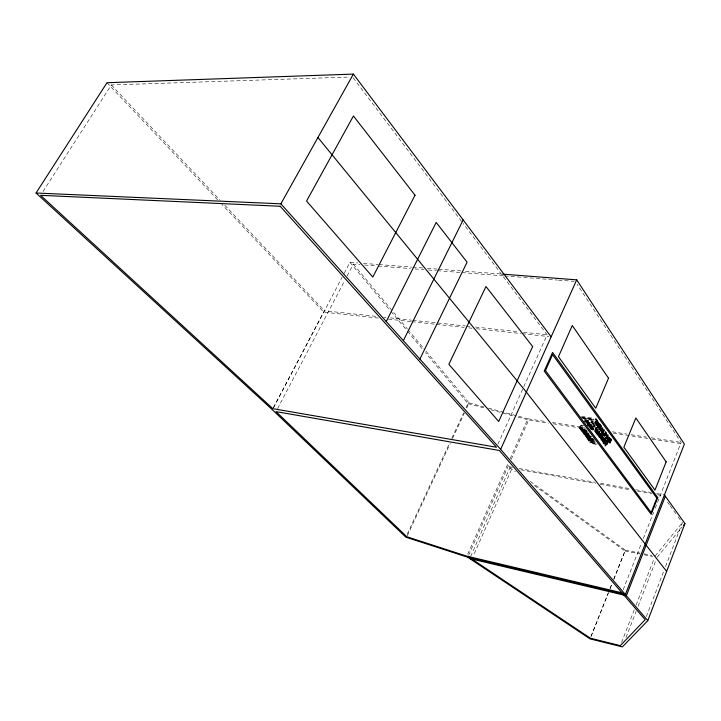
<?xml version="1.0" encoding="UTF-8"?>
<svg xmlns="http://www.w3.org/2000/svg" width="721" height="721" viewBox="0 0 721 721"><rect width="100%" height="100%" fill="white"/><g stroke="black" fill="none" stroke-linecap="round" stroke-linejoin="round"><path stroke-width="0.54" stroke-dasharray="3.6 2.7" d="M589.183 434.547L583.785 433.618L584.389 428.941L581.901 431.122L581.631 430.446L583.271 427.58L582.532 426.598L581.072 428.526L581.721 425.516C581.225 423.218 578.891 428.481 580.099 429.094L587.047 430.149M589.021 433.069C587.399 434.321 579.684 430.383 583.442 431.672L583.217 432.726L588.615 433.654M594.717 442.288L589.345 441.351L589.958 440.008L589.183 440.531L588.543 439.837L589.138 438.341L589.309 439.765L594.14 440.612M590.202 435.908L584.812 434.988L584.632 434.43L585.2 433.087L585.389 436.07L590.769 436.998M596.321 444.073L590.724 442.739L592.022 439.684L592.148 441.558L595.357 442.126M591.671 436.728L585.551 435.7L585.596 433.492L588.823 434.042M589.345 441.351C586.173 440.702 589.571 432.528 590.814 437.638L590.31 438.954L589.841 436.773L589.228 438.116L592.175 438.449L586.543 437.196L587.372 435.989L586.786 437.962L587.651 439.107L594.203 440.36M586.993 430.725L580.387 429.482L581.297 425.264L583.46 425.633M592.148 441.558L592.68 440.134L591.166 438.107C589.427 441.018 592.04 437.503 593.509 439.224M646.34 616.581L663.942 570.708M665.546 566.535L682.354 522.743L677.181 515.551M626.017 637.517L636.111 611.462M638.13 606.253L656.29 559.361M621.547 642.528L634.489 609.173M636.111 605L654.317 558.09M623.187 589.661L641.69 542.67M643.33 538.497L653.614 512.388M655.254 508.206L681.156 442.424L577.106 284.272M590.832 636.769L608.299 592.842M609.966 588.651L612.048 583.424M613.706 579.242L624.945 550.997L533.648 484.999M591.22 636.165L608.515 592.68M610.164 588.534L611.814 584.398M613.868 579.215L625.404 550.222L530.205 481.358M589.309 439.765L589.922 437.935M596.222 444.307L590.869 443.361L589.931 442.126L595.393 442.838M592.545 438.828L586.651 437.773L585.785 436.629L591.265 437.332M587.651 439.107L587.849 435.736C590.12 435.394 588.336 433.916 587.083 435.826C589.508 432.357 586.254 432.609 585.885 436.403M588.922 433.303L582.442 432.194L580.802 430.022L582.532 426.958L580.495 429.617M589.309 434.718L583.686 433.853L582.856 432.744L588.525 433.42M591.211 436.322L584.722 435.214L583.821 434.024L585.362 430.374L586.669 432.528L586.362 433.672L585.596 433.492M581.297 425.264L580.099 429.094M468.668 555.197L508.945 464.477M511.189 459.421L528.7 419.992L548.717 423.092M470.615 556.495L509.909 467.839L512.072 468.235L473.246 555.99M467.74 554.125L508.296 462.873M510.117 458.772L527.889 418.784L546.77 421.695M497.914 444.181L547.158 334.787L463.053 223.375M407.248 534.099L449.471 443.352M451.851 438.26L463.711 412.763M466.081 407.671L467.974 403.589L425.516 352.776M407.32 535.73L450.228 443.469M452.581 438.404L464.369 413.052M466.73 407.987L469.083 402.913L423.804 348.603M277.594 408.645L344.467 281.064M347.08 276.08L353.353 264.12L360.076 264.643M273.385 407.68L324.333 310.769L376.957 316.438M273.484 407.816L342.096 277.279M344.196 273.295L349.946 262.336L357.805 262.949M42.999 191.543L111.34 84.97L349.126 77.048M655.128 556.008L682.354 522.743M657.101 557.27L682.093 527.033M582.928 430.608L583.803 429.599L583.496 431.365L582.928 430.608L587.255 431.347M585.903 431.537C585.479 436.034 585.677 429.374 588.057 431.897M585.596 435.727L585.389 436.07M363.42 263.381L378.011 264.508M379.138 264.589L411.691 267.103M412.809 267.194L422.912 267.978M427.4 268.32L437.503 269.104M438.629 269.185L461.079 270.925M465.568 271.267L501.492 274.043M364.556 264.995L376.885 265.959M378.011 266.049L410.51 268.582M414.99 268.933L423.957 269.636M428.436 269.987L436.286 270.6M437.404 270.69L460.944 272.529M462.062 272.61L503.528 275.855M504.646 275.945L522.581 277.342M523.698 277.432L557.324 280.063M558.442 280.145L574.132 281.37M383.68 317.159L385.915 317.402M390.394 317.889L411.673 320.178M412.791 320.304L465.424 325.973M466.541 326.09L469.903 326.451M475.5 327.055L519.165 331.768M523.644 332.246L547.158 334.787M378.39 318.06L323.783 312.13L221.942 204.367M388.421 319.151L410.709 321.575M411.826 321.692L435.232 324.234M436.34 324.36L464.207 327.388M468.668 327.875L472.012 328.235M476.464 328.722L521.049 333.562M522.157 333.679L548.906 336.59M552.322 422.551L584.533 427.517M590.084 428.373L593.419 428.887M612.3 431.798L626.738 434.024M631.181 434.709L646.728 437.106M651.171 437.791L680.047 442.243M553.16 423.786L585.407 428.779M590.968 429.635L593.194 429.977M613.211 433.078L647.683 438.413M652.135 439.107L682.156 443.748M581.793 416.377L593.725 418.324M580.919 416.972L593.933 419.099M582.235 417.432L594.167 419.379M582.244 417.892L594.176 419.847M580.18 417.684L594.284 419.992M583.361 418.495L594.194 420.271M584.37 419.712L593.032 421.136M584.506 419.901L593.167 421.325M584.866 420.145L593.536 421.569M584.974 420.289L592.554 421.542M585.001 420.74L592.581 421.983M584.974 420.938L592.563 422.191M584.875 421.163L593.554 422.596M585.317 421.488L592.887 422.74M584.605 421.641L593.275 423.074M584.452 421.686L593.284 423.227M586.128 422.227L592.617 423.299M585.93 422.227L593.518 423.479M585.831 422.461L593.419 423.714M586.299 422.731L594.437 424.119M586.407 422.839L593.996 424.101M586.2 422.957L594.383 424.435M586.939 423.308L593.419 424.39M588.012 423.849L593.482 424.723M587.966 424.047L594.465 425.129M587.309 424.245L595.222 425.552M587.291 424.426L595.24 425.678M588.093 425.066L594.582 426.147M594.717 426.399L587.146 425.138L595.113 426.553M588.129 425.552L595.213 426.859M588.579 425.814L595.077 426.904M588.48 426.048L594.978 427.129M588.949 426.291L594.347 427.192M581.117 425.147L583.28 425.516M589.273 426.499L595.195 427.508M588.877 426.535L595.339 427.607M589.291 426.787L594.708 427.688M589.129 426.904L595.086 427.941M590.679 427.445L595.041 428.121M589.904 427.49L594.221 428.211M589.814 427.616L594.122 428.346M590.102 427.868L594.428 428.598M590.319 428.049L593.653 428.58M590.102 428.229L594.428 428.959M590.508 428.472L593.825 429.04M590.048 428.436L593.284 428.977M589.994 428.743L593.23 429.283M590.733 429.085L592.896 429.446M591.256 429.392L593.41 429.761M591.157 429.626L593.311 429.986M579.531 427.977L584.947 428.896M579.666 428.076L586.164 429.166M579.432 428.211L585.939 429.31M580.198 428.869L585.614 429.779M580.387 429.482L586.885 430.581M580.802 430.022L586.579 430.978M582.775 430.788L587.101 431.528M581.595 430.626L587.002 431.546M587.813 432.104L581.811 430.996L587.164 432.221M583.442 431.672L587.759 432.411M582.856 432.744L588.877 433.799M583.649 433.366L589.048 434.294M583.821 434.024L589.553 434.952M584.596 434.601L589.985 435.52M585.524 435.574L591.562 436.565M586.912 436.223L591.22 436.971M585.785 436.629L591.499 437.557M586.543 437.196L591.923 438.134M586.786 437.962L593.545 439.062M590.211 438.81L593.536 439.513M587.597 438.557L592.968 439.495M587.75 438.882L594.203 439.999M587.849 439.008L594.302 440.125M589.201 439.621L593.5 440.369M588.543 439.837L594.248 440.747M589.066 440.504L594.437 441.441M592.04 441.423L595.249 441.982M589.931 442.126L595.672 443.127M590.724 442.739L597.159 443.875M512.451 467.298L508.053 466.496L515.389 471.804M519.066 468.497L595.05 482.322M600.557 483.322L630.289 488.73M635.796 489.73L651.216 492.533M656.723 493.543L664.429 494.939M520.886 469.84L595.771 483.503M600.178 484.314L631.01 489.938M637.625 491.145L651.937 493.75M657.444 494.759L662.95 495.76M625.404 550.222L639.716 553.007M644.114 553.863L651.82 555.368M624.945 550.997L639.951 553.926M644.232 554.764L652.811 556.441M469.083 402.913L484.052 406.95M488.333 408.104L527.889 418.784M467.974 403.589L485.323 408.275M490.749 409.744L513.514 415.891M517.849 417.062L528.7 419.992M591.364 438.855L590.03 441.892M106.987 82.726L218.084 200.285M111.34 84.97L220.148 200.321M224.781 205.233L324.333 310.769M349.946 262.336L390.25 310.571M390.971 311.436L406.806 330.38M407.527 331.245L422.641 349.325M353.353 264.12L407.266 328.776M407.987 329.641L423.083 347.738M353.164 77.832L462.377 222.483M667.475 502.059L669.421 504.754M670.061 505.655L676.532 514.65"/><path stroke-width="1.08" d="M551.141 336.833L353.38 74.101L106.987 82.726L36.05 193.012L272.439 409.807L405.824 537.163L467.758 557.234L590.003 638.86L622.385 646.899L647.791 620.646L684.95 523.581L664.429 494.939M665.348 496.228L626.36 595.69L469.713 558.541M597.925 427.256L598.439 422.028L595.961 424.579L596.627 425.489L596.97 424.074L597.628 424.966C596.348 427.571 599.53 429.599 599.764 424.299L598.863 428.535L600.972 426.003L599.259 429.076L600.863 431.266L601.206 429.851L601.855 430.734C600.674 434.303 603.792 432.411 602.666 427.814C597.294 433.79 602.846 426.535 600.972 425.642L599.53 427.58L600.178 424.552L599.475 423.578L598.024 427.021M647.791 620.646L500.662 449.345L576.701 279.856L502.609 274.133M419.874 359.094L467.082 262.201L436.187 222.447L386.249 321.548M403.363 340.654L463.152 219.941M36.05 193.012L280.866 203.827L353.38 74.101M683.526 525.312L684.95 523.581M621.953 592.797L466.829 556.17L406.842 536.748L276.026 411.628L499.383 450.49L645.142 619.709L620.33 645.655L590.4 638.238L471.885 559.054M467.758 557.234L625.35 594.519L684.382 444.1L576.701 279.856M468.713 556.621L472.615 559.226M280.866 203.827L500.662 449.345M317.934 137.531L526.348 392.089L666.637 571.411M603.477 437.485L602.152 438.422C604.847 429.923 598.899 443.983 601.981 438.828L602.432 438.584C601.251 441.27 603.522 443.073 602.909 438.332C604.775 438.548 603.513 436.665 603.477 437.485M610.858 439.819L610.858 441.081L611.002 439.567A2.046 1 -80.4 0 0 610.741 438.873C608.082 437.746 611.39 444.109 609.182 442.234A1.478 0.721 -80.4 0 1 609.101 441.522L609.137 440.477L608.984 442.09A2.136 1.036 -80.4 0 0 609.263 442.82C611.85 443.803 609.11 439.45 610.489 438.954A1.46 0.712 -80.4 0 1 610.858 439.819M597.502 433.988L597.565 434.781L595.952 432.591L597.673 429.5L595.546 432.05L596.456 427.805C593.653 437.467 595.258 424.894 596.871 428.049L596.222 431.095L597.673 429.139C599.719 430.248 593.518 437.305 599.512 431.491C600.314 436.331 597.394 437.557 598.565 434.249L597.907 433.357L597.502 433.988M606.181 437.809C606.794 439.314 604.955 437.386 605.982 437.539C611.102 428.184 604.676 448.029 609.146 437.286C611.39 437.35 606.406 445.632 607.217 438.062L606.577 437.187L606.181 437.809M605.424 440.387L605.343 441.558L605.838 440.234C604.613 435.105 601.242 443.316 604.378 443.974L604.982 442.622L604.099 443.127L603.612 442.297L604.18 440.946L604.342 442.379L604.874 439.359L605.424 440.387M600.845 436.728C600.476 442.261 600.476 432.771 599.908 437.584C597.826 437.764 600.854 430.131 601.693 434.79C602.414 436.493 600.368 435.98 600.845 436.728M597.006 420.965L596.889 422.254L597.439 420.803L595.897 418.676C594.023 421.019 599.295 417.946 594.735 422.542C595.519 427.436 596.186 418.324 597.006 420.965M607.253 442.919L607.145 444.181L607.686 442.748L606.181 440.702C606.929 440.946 602.756 450.652 607.253 442.919M601.377 434.799C600.521 437.917 600.449 432.555 601.377 434.799M606.424 433.835L605.685 434.889L606.028 432.988L606.424 433.835M602.945 433.546C603.342 435.439 605.316 432.185 603.693 435.124C599.43 432.321 607.343 425.552 602.945 433.546M597.988 422.876L597.682 424.66L597.123 423.894L597.988 422.876M598.926 432.158L598.619 433.943L598.06 433.186L598.926 432.158M602.215 428.662L601.909 430.428L601.35 429.671L602.215 428.662M607.578 435.998L607.271 437.755L606.721 437.007L607.578 435.998M605.595 432.42C603.27 434.123 604.558 438.756 605.261 434.7L606.127 435.484L606.64 434.988A0.982 0.478 -80.5 0 0 606.785 434.303L605.487 431.825L605.595 432.42M656.831 498.166L651.18 512.514L545.473 370.603L552.592 354.615L656.831 498.166M657.759 497.616L651.171 514.325L544.238 371.09L552.556 352.434L657.759 497.616M666.159 461.846L654.974 490.1L623.854 447.218L635.859 417.982L666.159 461.846M608.533 378.174L595.753 408.266L558.46 356.688L572.285 325.504L608.533 378.174M532.648 346.558L498.698 421.488L448.859 364.321L485.981 286.516L532.648 346.558M415.017 195.211L372.802 277.071L306.56 201.069L353.434 115.982L415.017 195.211M280.226 206.269L40.583 195.319L272.871 408.672L496.526 447.245L280.226 206.269"/></g></svg>
